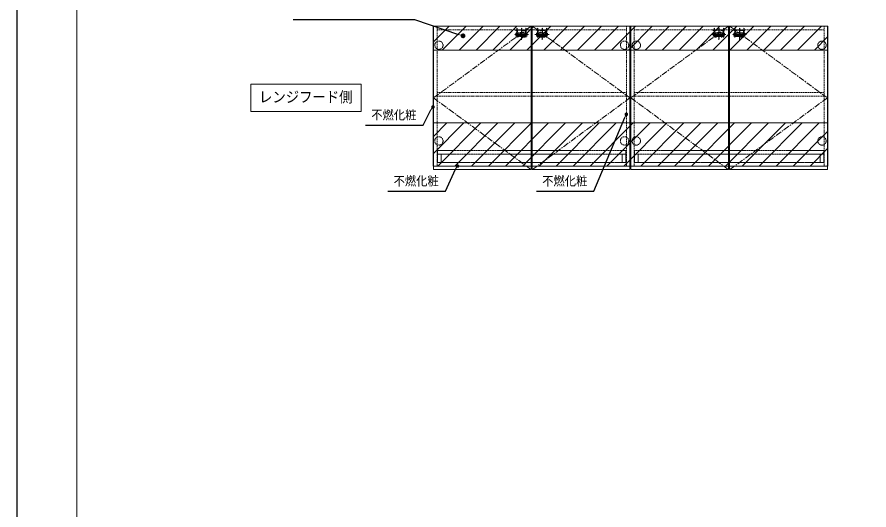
# Model space of a CAD drawing. Units: millimetres, scale not verified. Extents: x -6948 to 6948, y -3754 to 3754.
# Drawn here: x -6864 to -3304, y -1694 to 367 of the extents above; entities that cross this region are included whole.
import ezdxf
from ezdxf.enums import TextEntityAlignment as Align

# ---------------------------------------------------------------- set-up
doc = ezdxf.new("R2010")
doc.units = ezdxf.units.MM
doc.header["$LTSCALE"] = 20
for name, pattern in [('USER1', [0.26, 0.01, -0.25]), ('USER2', [0.375, 0.25, -0.125]), ('USER3', [2, 1.25, -0.25, 0.25, -0.25])]:
    doc.linetypes.add(name, pattern=pattern)
for name, color, linetype, lineweight in [('0-0_0', 30, 'Continuous', 13), ('0-1_細線ﾚｲﾔｰ', 91, 'Continuous', 9), ('0-2_図面枠', 3, 'USER1', 15), ('0-5_1', 30, 'Continuous', 13), ('0-6_本体', 6, 'USER2', 25), ('0-7_寸法ﾚｲﾔｰ', 30, 'Continuous', 13), ('0-8_DEFPOINTS', 7, 'Continuous', 25)]:
    doc.layers.add(name, color=color, linetype=linetype, lineweight=lineweight)
doc.styles.add('ＭＳ ゴシック', font='')
doc.styles.get('ＭＳ ゴシック').set_extended_font_data('MS Gothic')

# ---------------------------------------------------------------- blocks, each defined once
blk = doc.blocks.new('A$C6C503A1C')
at = {"layer": '0-5_1', "color": 1, "linetype": 'USER3'}
for p, q in [((593.1, 857.4), (593.1, 0)), ((0, 428.7), (1186.2, 428.7)), ((213.1, 674.8), (213.1, 182.6)), ((973.1, 674.8), (973.1, 182.6))]:
    blk.add_line(p, q, dxfattribs=at)
at = {"layer": '0-5_1', "color": 1, "linetype": 'USER2'}
for p, q in [((123.1, 528.7), (123.1, 328.7)), ((163.1, 568.7), (1023.1, 568.7)), ((163.1, 288.7), (1023.1, 288.7)), ((333.1, 568.7), (333.1, 288.7)), ((413.1, 568.7), (413.1, 288.7)), ((413.1, 358.7), (773.1, 358.7)), ((773.1, 568.7), (773.1, 288.7)), ((853.1, 568.7), (853.1, 288.7)), ((1063.1, 528.7), (1063.1, 328.7))]:
    blk.add_line(p, q, dxfattribs=at)
at = {"layer": '0-5_1', "color": 1}
for p, q in [((176.1, 398.7), (176.1, 458.7)), ((250.1, 458.7), (250.1, 398.7)), ((936.1, 458.7), (936.1, 398.7)), ((1010.1, 398.7), (1010.1, 458.7))]:
    blk.add_line(p, q, dxfattribs=at)
at = {"layer": '0-5_1', "color": 1, "linetype": 'USER2'}
for centre, start, end in [((163.1, 528.7), 90, 180), ((163.1, 328.7), 180, 270), ((1023.1, 528.7), 0, 90), ((1023.1, 328.7), 270, 0)]:
    blk.add_arc(centre, 40, start, end, dxfattribs=at)
at = {"layer": '0-5_1', "color": 1}
for centre, start, end in [((213.1, 458.7), 0, 180), ((213.1, 398.7), 180, 0), ((973.1, 458.7), 0, 180), ((973.1, 398.7), 180, 0)]:
    blk.add_arc(centre, 37, start, end, dxfattribs=at)
blk = doc.blocks.new('A$C3CB362AA')
at = {"layer": '0-6_本体', "linetype": 'USER3'}
for p, q in [((420, 4584), (420, 2900)), ((2320, 4584), (2320, 0)), ((4220, 4584), (4220, 2900))]:
    blk.add_line(p, q, dxfattribs=at)
at = {"layer": '0-6_本体'}
for p, q in [((770, 3857), (770, 1037)), ((3870, 3857), (3870, 1037)), ((770, 1637), (3870, 1637)), ((970, 837), (3670, 837)), ((1820, 2687), (2820, 2687)), ((1820, 2687), (1820, 837)), ((1820, 1887), (2820, 1887)), ((2820, 2687), (2820, 837))]:
    blk.add_line(p, q, dxfattribs=at)
blk.add_lwpolyline([(0, 3857), (4640, 3857), (4640, 3557), (0, 3557)], close=True, dxfattribs=at)
for centre, start, end in [((970, 1037), 180, 270), ((3670, 1037), 270, 0)]:
    blk.add_arc(centre, 200, start, end, dxfattribs=at)
blk = doc.blocks.new('A$C0D9D3555')
at = {"layer": '0-5_1', "xscale": -1}
blk.add_blockref('A$C6C503A1C', (1186.2, 0), dxfattribs=at)
at = {"layer": '0-5_1', "xscale": 0.2, "yscale": 0.2}
blk.add_blockref('A$C3CB362AA', (129.1, 73.3), dxfattribs=at)
blk = doc.blocks.new('A$C5FD0961D')
at = {"layer": '0-1_細線ﾚｲﾔｰ', "linetype": 'USER2'}
for p, q in [((15740, 1000), (0, 1000)), ((0, 1000), (0, 0)), ((15740, 0), (15740, 1000)), ((15740, 700), (0, 700)), ((0, 0), (15740, 0)), ((300, 700), (300, 0)), ((15440, 700), (15440, 0))]:
    blk.add_line(p, q, dxfattribs=at)
blk = doc.blocks.new('A$C5FD09633')
at = {"layer": '0-1_細線ﾚｲﾔｰ', "linetype": 'USER2'}
for p, q in [((15820, 1000), (0, 1000)), ((0, 1000), (0, 0)), ((15820, 0), (15820, 1000)), ((15820, 700), (0, 700)), ((0, 0), (15820, 0)), ((300, 700), (300, 0)), ((15520, 700), (15520, 0))]:
    blk.add_line(p, q, dxfattribs=at)
blk = doc.blocks.new('_DOT')
at = {"layer": '0-0_0'}
blk.add_line((-10, 0), (-20, 0), dxfattribs=at)
for points in [[(0, 0), (-10, 0), (-9.92, 1.25)], [(0, 0), (-9.92, -1.25), (-10, 0)], [(0, 0), (-9.92, 1.25), (-9.69, 2.49)], [(0, 0), (-9.69, -2.49), (-9.92, -1.25)], [(0, 0), (-9.69, 2.49), (-9.3, 3.68)], [(0, 0), (-9.3, -3.68), (-9.69, -2.49)], [(0, 0), (-9.3, 3.68), (-8.76, 4.82)], [(0, 0), (-8.76, -4.82), (-9.3, -3.68)], [(0, 0), (-8.76, 4.82), (-8.09, 5.88)], [(0, 0), (-8.09, -5.88), (-8.76, -4.82)], [(0, 0), (-8.09, 5.88), (-7.29, 6.85)], [(0, 0), (-7.29, -6.85), (-8.09, -5.88)], [(0, 0), (-7.29, 6.85), (-6.37, 7.71)], [(0, 0), (-6.37, -7.71), (-7.29, -6.85)], [(0, 0), (-6.37, 7.71), (-5.36, 8.44)], [(0, 0), (-5.36, -8.44), (-6.37, -7.71)], [(0, 0), (-5.36, 8.44), (-4.26, 9.05)], [(0, 0), (-4.26, -9.05), (-5.36, -8.44)], [(0, 0), (-4.26, 9.05), (-3.09, 9.51)], [(0, 0), (-3.09, -9.51), (-4.26, -9.05)], [(0, 0), (-3.09, 9.51), (-1.87, 9.82)], [(0, 0), (-1.87, -9.82), (-3.09, -9.51)], [(0, 0), (-1.87, 9.82), (-0.63, 9.98)], [(0, 0), (-0.63, -9.98), (-1.87, -9.82)], [(0, 0), (-0.63, 9.98), (0.63, 9.98)], [(0, 0), (0.63, -9.98), (-0.63, -9.98)], [(0, 0), (0.63, 9.98), (1.87, 9.82)], [(0, 0), (1.87, 9.82), (3.09, 9.51)], [(0, 0), (3.09, 9.51), (4.26, 9.05)], [(0, 0), (4.26, 9.05), (5.36, 8.44)], [(0, 0), (5.36, 8.44), (6.37, 7.71)], [(0, 0), (6.37, 7.71), (7.29, 6.85)], [(0, 0), (7.29, 6.85), (8.09, 5.88)], [(0, 0), (8.09, 5.88), (8.76, 4.82)], [(0, 0), (8.76, 4.82), (9.3, 3.68)], [(0, 0), (9.3, 3.68), (9.69, 2.49)], [(0, 0), (9.69, 2.49), (9.92, 1.25)], [(0, 0), (9.92, 1.25), (10, 0)], [(0, 0), (1.87, -9.82), (0.63, -9.98)], [(0, 0), (3.09, -9.51), (1.87, -9.82)], [(0, 0), (4.26, -9.05), (3.09, -9.51)], [(0, 0), (5.36, -8.44), (4.26, -9.05)], [(0, 0), (6.37, -7.71), (5.36, -8.44)], [(0, 0), (7.29, -6.85), (6.37, -7.71)], [(0, 0), (8.09, -5.88), (7.29, -6.85)], [(0, 0), (8.76, -4.82), (8.09, -5.88)], [(0, 0), (9.3, -3.68), (8.76, -4.82)], [(0, 0), (9.69, -2.49), (9.3, -3.68)], [(0, 0), (9.92, -1.25), (9.69, -2.49)], [(0, 0), (10, 0), (9.92, -1.25)]]:
    blk.add_solid(points, dxfattribs=at)
blk = doc.blocks.new('DOT_31')
at = {"layer": '0-5_1'}
blk.add_line((-10, 0), (-20, 0), dxfattribs=at)
for points in [[(0, 0), (-10, 0), (-9.92, 1.25)], [(0, 0), (-9.92, -1.25), (-10, 0)], [(0, 0), (-9.92, 1.25), (-9.69, 2.49)], [(0, 0), (-9.69, -2.49), (-9.92, -1.25)], [(0, 0), (-9.69, 2.49), (-9.3, 3.68)], [(0, 0), (-9.3, -3.68), (-9.69, -2.49)], [(0, 0), (-9.3, 3.68), (-8.76, 4.82)], [(0, 0), (-8.76, -4.82), (-9.3, -3.68)], [(0, 0), (-8.76, 4.82), (-8.09, 5.88)], [(0, 0), (-8.09, -5.88), (-8.76, -4.82)], [(0, 0), (-8.09, 5.88), (-7.29, 6.85)], [(0, 0), (-7.29, -6.85), (-8.09, -5.88)], [(0, 0), (-7.29, 6.85), (-6.37, 7.71)], [(0, 0), (-6.37, -7.71), (-7.29, -6.85)], [(0, 0), (-6.37, 7.71), (-5.36, 8.44)], [(0, 0), (-5.36, -8.44), (-6.37, -7.71)], [(0, 0), (-5.36, 8.44), (-4.26, 9.05)], [(0, 0), (-4.26, -9.05), (-5.36, -8.44)], [(0, 0), (-4.26, 9.05), (-3.09, 9.51)], [(0, 0), (-3.09, -9.51), (-4.26, -9.05)], [(0, 0), (-3.09, 9.51), (-1.87, 9.82)], [(0, 0), (-1.87, -9.82), (-3.09, -9.51)], [(0, 0), (-1.87, 9.82), (-0.63, 9.98)], [(0, 0), (-0.63, -9.98), (-1.87, -9.82)], [(0, 0), (-0.63, 9.98), (0.63, 9.98)], [(0, 0), (0.63, -9.98), (-0.63, -9.98)], [(0, 0), (0.63, 9.98), (1.87, 9.82)], [(0, 0), (1.87, 9.82), (3.09, 9.51)], [(0, 0), (3.09, 9.51), (4.26, 9.05)], [(0, 0), (4.26, 9.05), (5.36, 8.44)], [(0, 0), (5.36, 8.44), (6.37, 7.71)], [(0, 0), (6.37, 7.71), (7.29, 6.85)], [(0, 0), (7.29, 6.85), (8.09, 5.88)], [(0, 0), (8.09, 5.88), (8.76, 4.82)], [(0, 0), (8.76, 4.82), (9.3, 3.68)], [(0, 0), (9.3, 3.68), (9.69, 2.49)], [(0, 0), (9.69, 2.49), (9.92, 1.25)], [(0, 0), (9.92, 1.25), (10, 0)], [(0, 0), (1.87, -9.82), (0.63, -9.98)], [(0, 0), (3.09, -9.51), (1.87, -9.82)], [(0, 0), (4.26, -9.05), (3.09, -9.51)], [(0, 0), (5.36, -8.44), (4.26, -9.05)], [(0, 0), (6.37, -7.71), (5.36, -8.44)], [(0, 0), (7.29, -6.85), (6.37, -7.71)], [(0, 0), (8.09, -5.88), (7.29, -6.85)], [(0, 0), (8.76, -4.82), (8.09, -5.88)], [(0, 0), (9.3, -3.68), (8.76, -4.82)], [(0, 0), (9.69, -2.49), (9.3, -3.68)], [(0, 0), (9.92, -1.25), (9.69, -2.49)], [(0, 0), (10, 0), (9.92, -1.25)]]:
    blk.add_solid(points, dxfattribs=at)

msp = doc.modelspace()

# ---------------------------------------------------------------- linework, layer by layer
at = {"layer": '0-1_細線ﾚｲﾔｰ'}
for p, q in [((-5126.15, 261.26), (-5058.41, 329)), ((-5087.7, 229), (-4987.7, 329)), ((-5016.98, 229), (-4916.98, 329)), ((-4946.27, 229), (-4846.27, 329)), ((-4875.56, 229), (-4775.56, 329)), ((-4804.85, 229), (-4704.85, 329)), ((-4734.14, 229), (-4634.14, 329)), ((-4663.43, 229), (-4563.43, 329)), ((-4592.72, 229), (-4492.72, 329)), ((-4522.01, 229), (-4422.01, 329)), ((-4451.3, 229), (-4351.3, 329)), ((-4380.59, 229), (-4280.59, 329)), ((-4309.88, 229), (-4209.88, 329)), ((-4239.17, 229), (-4139.17, 329)), ((-4168.46, 229), (-4068.46, 329)), ((-4097.75, 229), (-3997.75, 329)), ((-4027.04, 229), (-3927.04, 329)), ((-3956.32, 229), (-3856.32, 329)), ((-3885.61, 229), (-3785.61, 329)), ((-3814.9, 229), (-3714.9, 329)), ((-3744.19, 229), (-3644.19, 329)), ((-3673.48, 229), (-3573.48, 329)), ((-3602.77, 229), (-3502.77, 329)), ((-3532.06, 229), (-3476.15, 284.91)), ((-5126.15, -134.43), (-5067.72, -76)), ((-5126.15, -205.14), (-4997.01, -76)), ((-5106.3, -256), (-4926.3, -76)), ((-5035.59, -256), (-4855.59, -76)), ((-4964.88, -256), (-4784.88, -76)), ((-4894.17, -256), (-4714.17, -76)), ((-4823.46, -256), (-4643.46, -76)), ((-4752.75, -256), (-4572.75, -76)), ((-4682.04, -256), (-4502.04, -76)), ((-4611.32, -256), (-4431.32, -76)), ((-4540.61, -256), (-4360.61, -76)), ((-4469.9, -256), (-4289.9, -76)), ((-4399.19, -256), (-4219.19, -76)), ((-4328.48, -256), (-4148.48, -76)), ((-4257.77, -256), (-4077.77, -76)), ((-4187.06, -256), (-4007.06, -76)), ((-4116.35, -256), (-3936.35, -76)), ((-4045.64, -256), (-3865.64, -76)), ((-3974.93, -256), (-3794.93, -76)), ((-3904.22, -256), (-3724.22, -76)), ((-3833.51, -256), (-3653.51, -76)), ((-3762.8, -256), (-3582.8, -76)), ((-3692.09, -256), (-3512.09, -76)), ((-3621.37, -256), (-3476.15, -110.77)), ((-3550.66, -256), (-3476.15, -181.48)), ((-3479.95, -256), (-3476.15, -252.19))]:
    msp.add_line(p, q, dxfattribs=at)
at = {"layer": '0-1_細線ﾚｲﾔｰ', "linetype": 'USER2'}
for p, q in [((-5109.15, 329), (-5109.15, -256)), ((-4318.15, 329), (-4318.15, -256)), ((-4286.15, 329), (-4286.15, -256)), ((-3491.15, 329), (-3491.15, -256)), ((-5109.15, 314), (-4318.15, 314)), ((-4286.15, 314), (-3491.15, 314)), ((-5109.15, -241), (-4318.15, -241)), ((-4286.15, -241), (-3491.15, -241)), ((-5126.15, -256), (-4301.15, -256)), ((-4301.15, -256), (-3476.15, -256))]:
    msp.add_line(p, q, dxfattribs=at)
at = {"layer": '0-1_細線ﾚｲﾔｰ'}
for points in [[(-5126.15, 229), (-3476.15, 229), (-3476.15, 329), (-5126.15, 329)], [(-5126.15, -256), (-3476.15, -256), (-3476.15, -76), (-5126.15, -76)]]:
    msp.add_lwpolyline(points, close=True, dxfattribs=at)
at = {"layer": '0-1_細線ﾚｲﾔｰ', "linetype": 'USER3'}
for points in [[(-4715.65, 329), (-5124.15, 29), (-4715.65, -271)], [(-4711.65, 329), (-4303.15, 29), (-4711.65, -271)], [(-3890.65, 329), (-4299.15, 29), (-3890.65, -271)], [(-3886.65, 329), (-3478.15, 29), (-3886.65, -271)]]:
    msp.add_lwpolyline(points, dxfattribs=at)
at = {"layer": '0-1_細線ﾚｲﾔｰ', "linetype": 'USER2'}
for points in [[(-5109.15, 51.5), (-4318.15, 51.5), (-4318.15, 36.5), (-5109.15, 36.5)], [(-4286.15, 51.5), (-3491.15, 51.5), (-3491.15, 36.5), (-4286.15, 36.5)]]:
    msp.add_lwpolyline(points, close=True, dxfattribs=at)
for centre in [(-5101.65, 249), (-4325.65, 249), (-4276.65, 249), (-3500.65, 249), (-5101.65, -151), (-4325.65, -151), (-4276.65, -151), (-3500.65, -151)]:
    msp.add_circle(centre, 17.5, dxfattribs=at)
at = {"layer": '0-2_図面枠', "linetype": 'Continuous'}
for points in [[(-6614.5, -3421), (3385.5, -3421), (3385.5, 3504), (-6614.5, 3504)], [(-5426.15, 86.58), (-5426.15, -28.59), (-5887.64, -28.59), (-5887.64, 86.58)]]:
    msp.add_lwpolyline(points, close=True, dxfattribs=at)
at = {"layer": '0-5_1', "color": 7}
for points in [[(-4301.15, -256), (-4301.15, 329), (-5126.15, 329), (-5126.15, -256)], [(-3476.15, -256), (-3476.15, 329), (-4301.15, 329), (-4301.15, -256)]]:
    msp.add_lwpolyline(points, dxfattribs=at)
for points in [[(-5124.15, -271), (-4715.65, -271), (-4715.65, 329), (-5124.15, 329)], [(-4303.15, -271), (-4711.65, -271), (-4711.65, 329), (-4303.15, 329)], [(-4299.15, -271), (-3890.65, -271), (-3890.65, 329), (-4299.15, 329)], [(-3478.15, -271), (-3886.65, -271), (-3886.65, 329), (-3478.15, 329)]]:
    msp.add_lwpolyline(points, close=True, dxfattribs=at)
at = {"layer": '0-7_寸法ﾚｲﾔｰ', "lineweight": 25}
for points in [[(-5711.05, 357.1), (-5203.34, 357.1), (-5019.49, 294.12)], [(-5408.15, -85.54), (-5167.9, -85.54), (-5135.07, -20.96)], [(-4693.82, -361.63), (-4453.57, -361.63), (-4324.5, -53.6)], [(-5314.81, -361.63), (-5074.56, -361.63), (-5031.86, -268.74)]]:
    msp.add_lwpolyline(points, dxfattribs=at)
at = {"layer": '0-8_DEFPOINTS'}
msp.add_line((-6864.5, -3671), (-6864.5, 3754), dxfattribs=at)

# ---------------------------------------------------------------- block references
at = {"layer": '0-0_0', "xscale": 0.05, "yscale": 0.05}
for name, p in [('A$C0D9D3555', (-4786.3, 271.76)), ('A$C0D9D3555', (-4700.3, 271.76)), ('A$C0D9D3555', (-3961.3, 271.76)), ('A$C0D9D3555', (-3875.3, 271.76)), ('A$C5FD0961D', (-5107.15, -241)), ('A$C5FD09633', (-4284.15, -241))]:
    msp.add_blockref(name, p, dxfattribs=at)
at = {"layer": '0-7_寸法ﾚｲﾔｰ', "rotation": 342.83061}
msp.add_blockref('DOT_31', (-5000.39, 288.21), dxfattribs=at)
at = {"layer": '0-7_寸法ﾚｲﾔｰ', "xscale": 0.75, "yscale": 0.75}
for p, rotation in [((-5126.15, -8.91), 53.47999), ((-4318.15, -40.01), 64.93385), ((-5023.95, -256), 58.15527)]:
    msp.add_blockref('_DOT', p, dxfattribs=dict(at, rotation=rotation))

# ---------------------------------------------------------------- texts
at = {"layer": '0-0_0', "color": 7, "style": 'ＭＳ ゴシック', "width": 0.9}
for p in [(-5384.23, -72.94), (-5290.89, -349.03), (-4669.91, -349.03)]:
    msp.add_text('不燃化粧', height=38.42, dxfattribs=at).set_placement(p, align=Align.BOTTOM_LEFT)
at = {"layer": '0-2_図面枠', "style": 'ＭＳ ゴシック', "width": 0.9}
msp.add_text('レンジフード側', height=45.45, dxfattribs=at).set_placement((-5853.14, -3.72), align=Align.BOTTOM_LEFT)

doc.saveas('drawing.dxf')
